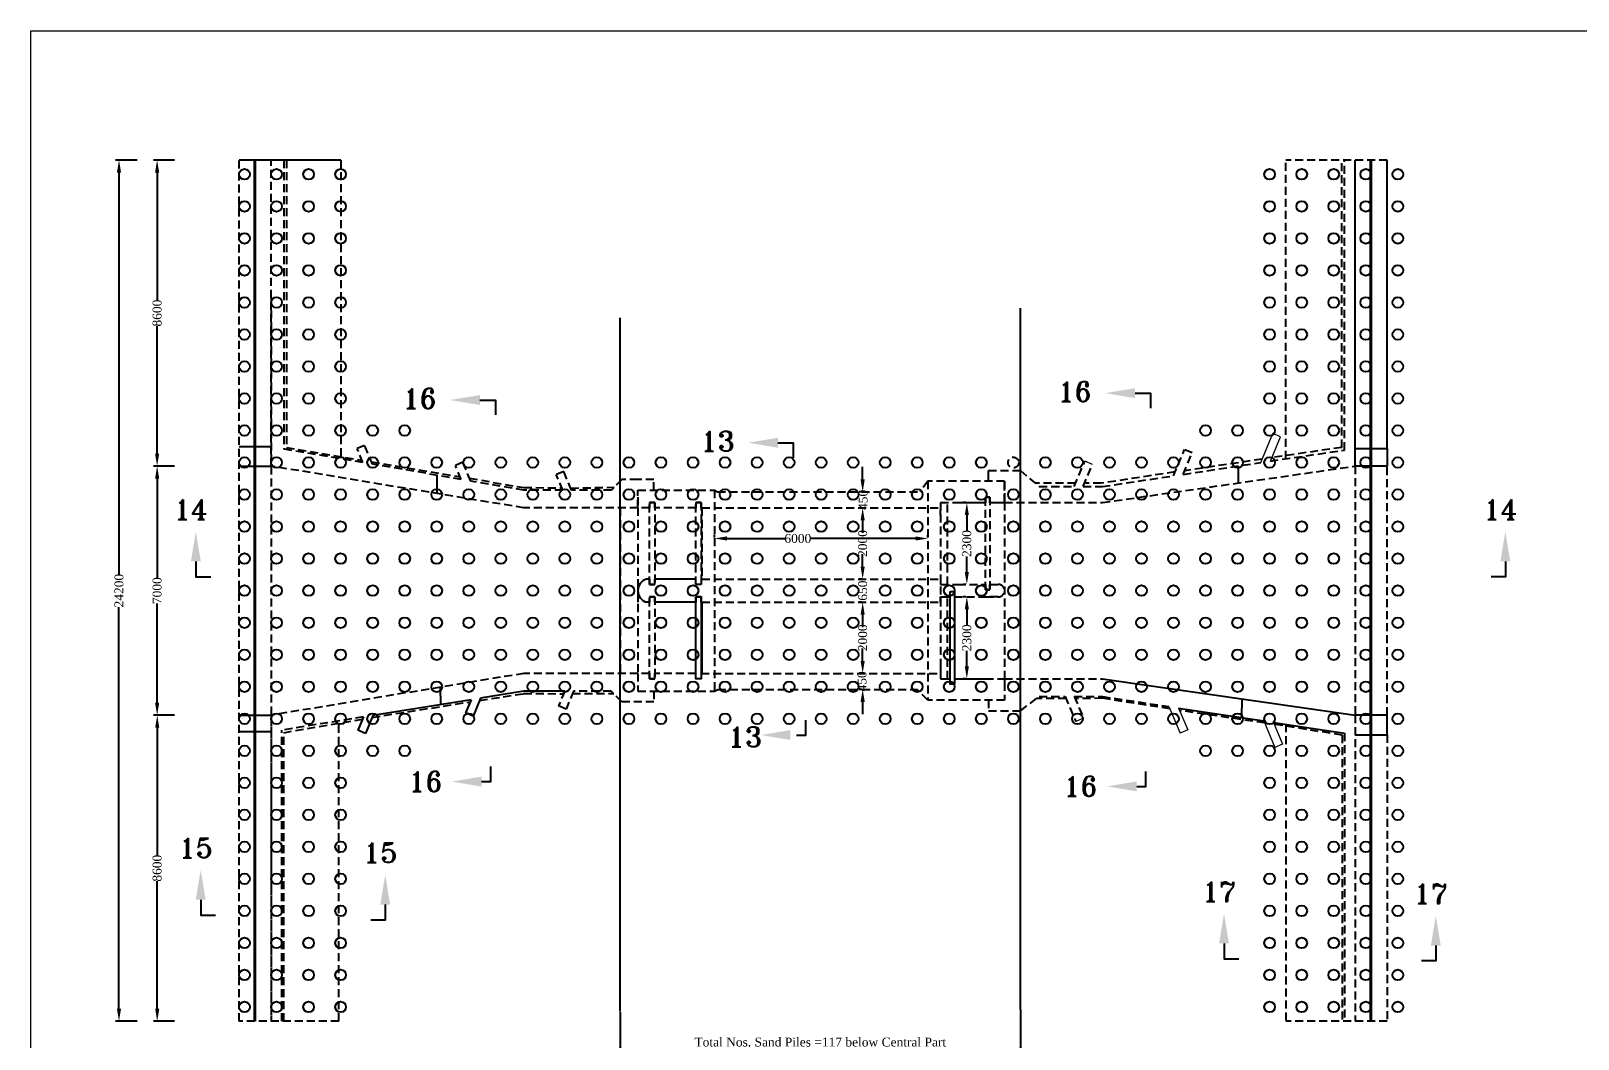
# Model space of a CAD drawing. Extents: x -545075 to 1728153, y -708141 to -305611.
# Drawn here: x 1278848 to 1322314, y -477980 to -449649 of the extents above; entities that cross this region are included whole.
import ezdxf

# ---------------------------------------------------------------- set-up
doc = ezdxf.new("R2010")
doc.units = 0
doc.header["$MEASUREMENT"] = 0
doc.linetypes.add('DASHED', pattern=[0.75, 0.5, -0.25])
doc.layers.get('0').update_dxf_attribs({"linetype": 'CONTINUOUS'})
doc.layers.get('DEFPOINTS').update_dxf_attribs({"linetype": 'CONTINUOUS'})
doc.layers.add('LINE', color=7, linetype='CONTINUOUS')
doc.layers.add('pile', color=217, linetype='CONTINUOUS')
doc.layers.add('Other line', color=7, linetype='CONTINUOUS', lineweight=15)
doc.styles.add('BIG', font='ROMANT.SHX')
doc.styles.get("Standard").update_dxf_attribs({"font": 'times.ttf', "height": 250})
doc.dimstyles.new('3', dxfattribs={"dimtxt": 225, "dimasz": 350, "dimexe": 100, "dimexo": 25, "dimgap": 9, "dimtad": 0, "dimdec": 0, "dimzin": 0, "dimdsep": 46, "dimtxsty": 'Standard', "dimcen": 0, "dimclrt": 256, "dimadec": 0, "dimazin": 0, "dimtfac": 1, "dimtdec": 0, "dimtofl": 0, "dimtmove": 2, "dimatfit": 3, "dimfxl": 1, "dimtolj": 1, "dimtzin": 0, "dimarcsym": 0})

# ---------------------------------------------------------------- blocks, each defined once
blk = doc.blocks.new('*D809')
at = {"layer": 'DEFPOINTS', "color": 0, "linetype": 'ByBlock', "lineweight": -2}
for p in [(1302215, -463053), (1302215, -465053), (1302215, -465053)]:
    blk.add_point(p, dxfattribs=at)
at = {"layer": 'LINE', "color": 0, "linetype": 'ByBlock', "lineweight": -2}
for p, q in [((1302190, -463053), (1302115, -463053)), ((1302215, -463403), (1302215, -463685)), ((1302215, -464703), (1302215, -464421)), ((1302190, -465053), (1302115, -465053))]:
    blk.add_line(p, q, dxfattribs=at)
for points in [[(1302157, -463403), (1302273, -463403), (1302215, -463053)], [(1302157, -464703), (1302273, -464703), (1302215, -465053)]]:
    blk.add_solid(points, dxfattribs=at)
at = {"layer": 'LINE', "linetype": 'ByBlock', "lineweight": -2, "insert": (1302215, -464053), "char_height": 250, "attachment_point": 5, "rotation": 90}
blk.add_mtext('\\A1;2000', dxfattribs=at)
blk = doc.blocks.new('*D810')
at = {"layer": 'DEFPOINTS', "color": 0, "linetype": 'ByBlock', "lineweight": -2}
for p in [(1302215, -465053), (1302215, -465703), (1302215, -465703)]:
    blk.add_point(p, dxfattribs=at)
at = {"layer": 'LINE', "color": 0, "linetype": 'ByBlock', "lineweight": -2}
for p, q in [((1302215, -464703), (1302215, -464353)), ((1302190, -465053), (1302115, -465053)), ((1302190, -465703), (1302115, -465703)), ((1302215, -466053), (1302215, -466403))]:
    blk.add_line(p, q, dxfattribs=at)
for points in [[(1302157, -464703), (1302273, -464703), (1302215, -465053)], [(1302157, -466053), (1302273, -466053), (1302215, -465703)]]:
    blk.add_solid(points, dxfattribs=at)
at = {"layer": 'LINE', "linetype": 'ByBlock', "lineweight": -2, "insert": (1302215, -465378), "char_height": 250, "attachment_point": 5, "rotation": 90}
blk.add_mtext('\\A1;650', dxfattribs=at)
blk = doc.blocks.new('*D811')
at = {"layer": 'DEFPOINTS', "color": 0, "linetype": 'ByBlock', "lineweight": -2}
for p in [(1302215, -465703), (1302215, -467703), (1302215, -467703)]:
    blk.add_point(p, dxfattribs=at)
at = {"layer": 'LINE', "color": 0, "linetype": 'ByBlock', "lineweight": -2}
for p, q in [((1302190, -465703), (1302115, -465703)), ((1302215, -466053), (1302215, -466335)), ((1302215, -467353), (1302215, -467071)), ((1302190, -467703), (1302115, -467703))]:
    blk.add_line(p, q, dxfattribs=at)
for points in [[(1302157, -466053), (1302273, -466053), (1302215, -465703)], [(1302157, -467353), (1302273, -467353), (1302215, -467703)]]:
    blk.add_solid(points, dxfattribs=at)
at = {"layer": 'LINE', "linetype": 'ByBlock', "lineweight": -2, "insert": (1302215, -466703), "char_height": 250, "attachment_point": 5, "rotation": 90}
blk.add_mtext('\\A1;2000', dxfattribs=at)
blk = doc.blocks.new('*D812')
at = {"layer": 'DEFPOINTS', "color": 0, "linetype": 'ByBlock', "lineweight": -2}
for p in [(1302215, -467703), (1302215, -468153), (1302215, -468153)]:
    blk.add_point(p, dxfattribs=at)
at = {"layer": 'LINE', "color": 0, "linetype": 'ByBlock', "lineweight": -2}
for p, q in [((1302215, -467353), (1302215, -467003)), ((1302190, -467703), (1302115, -467703)), ((1302190, -468153), (1302115, -468153)), ((1302215, -468503), (1302215, -468853))]:
    blk.add_line(p, q, dxfattribs=at)
for points in [[(1302157, -467353), (1302273, -467353), (1302215, -467703)], [(1302157, -468503), (1302273, -468503), (1302215, -468153)]]:
    blk.add_solid(points, dxfattribs=at)
at = {"layer": 'LINE', "linetype": 'ByBlock', "lineweight": -2, "insert": (1302197, -467928), "char_height": 250, "attachment_point": 5, "rotation": 90}
blk.add_mtext('\\A1;450', dxfattribs=at)
blk = doc.blocks.new('*D813')
at = {"layer": 'DEFPOINTS', "color": 0, "linetype": 'ByBlock', "lineweight": -2}
for p in [(1302215, -462603), (1302215, -463053), (1302215, -463053)]:
    blk.add_point(p, dxfattribs=at)
at = {"layer": 'LINE', "color": 0, "linetype": 'ByBlock', "lineweight": -2}
for p, q in [((1302215, -462253), (1302215, -461903)), ((1302190, -462603), (1302115, -462603)), ((1302190, -463053), (1302115, -463053)), ((1302215, -463403), (1302215, -463753))]:
    blk.add_line(p, q, dxfattribs=at)
for points in [[(1302157, -462253), (1302273, -462253), (1302215, -462603)], [(1302157, -463403), (1302273, -463403), (1302215, -463053)]]:
    blk.add_solid(points, dxfattribs=at)
at = {"layer": 'LINE', "linetype": 'ByBlock', "lineweight": -2, "insert": (1302226, -462828), "char_height": 250, "attachment_point": 5, "rotation": 90}
blk.add_mtext('\\A1;450', dxfattribs=at)
blk = doc.blocks.new('*D814')
at = {"layer": 'DEFPOINTS', "color": 0, "linetype": 'ByBlock', "lineweight": -2}
for p in [(1298050, -463912), (1304050, -463912), (1304050, -463912)]:
    blk.add_point(p, dxfattribs=at)
at = {"layer": 'LINE', "color": 0, "linetype": 'ByBlock', "lineweight": -2}
for p, q in [((1298050, -463887), (1298050, -463812)), ((1298400, -463912), (1300030, -463912)), ((1303700, -463912), (1300758, -463912)), ((1304050, -463887), (1304050, -463812))]:
    blk.add_line(p, q, dxfattribs=at)
for points in [[(1298400, -463854), (1298400, -463970), (1298050, -463912)], [(1303700, -463854), (1303700, -463970), (1304050, -463912)]]:
    blk.add_solid(points, dxfattribs=at)
at = {"layer": 'LINE', "linetype": 'ByBlock', "lineweight": -2, "insert": (1300394, -463912), "char_height": 250, "attachment_point": 5}
blk.add_mtext('\\A1;6000', dxfattribs=at)
blk = doc.blocks.new('*D815')
at = {"layer": 'DEFPOINTS', "color": 0, "linetype": 'ByBlock', "lineweight": -2}
for p in [(1305142, -462903), (1305142, -465203), (1305142, -465203)]:
    blk.add_point(p, dxfattribs=at)
at = {"layer": 'LINE', "color": 0, "linetype": 'ByBlock', "lineweight": -2}
for p, q in [((1305117, -462903), (1305042, -462903)), ((1305142, -463253), (1305142, -463685)), ((1305142, -464853), (1305142, -464421)), ((1305117, -465203), (1305042, -465203))]:
    blk.add_line(p, q, dxfattribs=at)
for points in [[(1305084, -463253), (1305200, -463253), (1305142, -462903)], [(1305084, -464853), (1305200, -464853), (1305142, -465203)]]:
    blk.add_solid(points, dxfattribs=at)
at = {"layer": 'LINE', "linetype": 'ByBlock', "lineweight": -2, "insert": (1305142, -464053), "char_height": 250, "attachment_point": 5, "rotation": 90}
blk.add_mtext('\\A1;2300', dxfattribs=at)
blk = doc.blocks.new('*D816')
at = {"layer": 'DEFPOINTS', "color": 0, "linetype": 'ByBlock', "lineweight": -2}
for p in [(1305142, -465553), (1305142, -467853), (1305142, -467853)]:
    blk.add_point(p, dxfattribs=at)
at = {"layer": 'LINE', "color": 0, "linetype": 'ByBlock', "lineweight": -2}
for p, q in [((1305117, -465553), (1305042, -465553)), ((1305142, -465903), (1305142, -466335)), ((1305142, -467503), (1305142, -467071)), ((1305117, -467853), (1305042, -467853))]:
    blk.add_line(p, q, dxfattribs=at)
for points in [[(1305084, -465903), (1305200, -465903), (1305142, -465553)], [(1305084, -467503), (1305200, -467503), (1305142, -467853)]]:
    blk.add_solid(points, dxfattribs=at)
at = {"layer": 'LINE', "linetype": 'ByBlock', "lineweight": -2, "insert": (1305142, -466703), "char_height": 250, "attachment_point": 5, "rotation": 90}
blk.add_mtext('\\A1;2300', dxfattribs=at)
blk = doc.blocks.new('*D817')
at = {"layer": 'DEFPOINTS', "color": 0, "lineweight": -2}
for p in [(1295400, -477193), (1284849, -480942), (1284849, -481287)]:
    blk.add_point(p, dxfattribs=at)
at = {"layer": 'LINE', "color": 0, "lineweight": -2}
for p, q in [((1295400, -477218), (1295400, -481387)), ((1284849, -480967), (1284849, -481387)), ((1295050, -481287), (1285199, -481287))]:
    blk.add_line(p, q, dxfattribs=at)
for points in [[(1285199, -481228), (1285199, -481345), (1284849, -481287)], [(1295050, -481228), (1295050, -481345), (1295400, -481287)]]:
    blk.add_solid(points, dxfattribs=at)
at = {"layer": 'LINE', "insert": (1290114, -479669), "char_height": 250, "attachment_point": 5}
blk.add_mtext('\\A1;\\PTotal Nos. Sand Piles =184 in C/S Apron & Return wall\\P(Pile Length=6.50m, Dia=300mm & Spacing @ 0.90 m c/c in Bothway)', dxfattribs=at)
blk = doc.blocks.new('*D818')
at = {"layer": 'DEFPOINTS', "color": 0, "lineweight": -2}
for p in [(1306650, -477127), (1317249, -479682), (1317249, -481287)]:
    blk.add_point(p, dxfattribs=at)
at = {"layer": 'LINE', "color": 0, "lineweight": -2}
for p, q in [((1306650, -477152), (1306650, -481387)), ((1317249, -479707), (1317249, -481387)), ((1307000, -481287), (1316899, -481287))]:
    blk.add_line(p, q, dxfattribs=at)
for points in [[(1307000, -481228), (1307000, -481345), (1306650, -481287)], [(1316899, -481228), (1316899, -481345), (1317249, -481287)]]:
    blk.add_solid(points, dxfattribs=at)
at = {"layer": 'LINE', "insert": (1311765, -480168), "char_height": 250, "attachment_point": 5}
blk.add_mtext('\\A1;\\PTotal Nos. Sand Piles =202 in R/S Apron & Return wall\\P(Pile Length=6.50m & Spacing @ 0.90 m c/c in Bothway)', dxfattribs=at)
blk = doc.blocks.new('*D819')
at = {"layer": 'DEFPOINTS', "color": 0, "lineweight": -2}
for p in [(1295400, -478473), (1306650, -478313), (1306650, -478313)]:
    blk.add_point(p, dxfattribs=at)
at = {"layer": 'LINE', "color": 0, "lineweight": -2}
for p, q in [((1295400, -478448), (1295400, -478213)), ((1295750, -478313), (1296712, -478313)), ((1306300, -478313), (1305337, -478313)), ((1306650, -478288), (1306650, -478213))]:
    blk.add_line(p, q, dxfattribs=at)
for points in [[(1295750, -478254), (1295750, -478371), (1295400, -478313)], [(1306300, -478254), (1306300, -478371), (1306650, -478313)]]:
    blk.add_solid(points, dxfattribs=at)
at = {"layer": 'LINE', "insert": (1301025, -478313), "char_height": 250, "attachment_point": 5}
blk.add_mtext('\\A1;Total Nos. Sand Piles =117 below Central Part\\P(Pile Length=6.50m & Spacing @ 0.90 m c/c in Bothway)', dxfattribs=at)
blk = doc.blocks.new('*D821')
at = {"layer": 'DEFPOINTS', "color": 0, "linetype": 'ByBlock', "lineweight": -2}
for p in [(1282910, -453278), (1282393, -461878), (1282910, -461878)]:
    blk.add_point(p, dxfattribs=at)
at = {"layer": 'LINE', "color": 0, "linetype": 'ByBlock', "lineweight": -2}
for p, q in [((1282885, -453278), (1282293, -453278)), ((1282393, -453628), (1282393, -457218)), ((1282393, -461528), (1282393, -457938)), ((1282885, -461878), (1282293, -461878))]:
    blk.add_line(p, q, dxfattribs=at)
for points in [[(1282335, -453628), (1282451, -453628), (1282393, -453278)], [(1282335, -461528), (1282451, -461528), (1282393, -461878)]]:
    blk.add_solid(points, dxfattribs=at)
at = {"layer": 'LINE', "linetype": 'ByBlock', "lineweight": -2, "insert": (1282393, -457578), "char_height": 250, "attachment_point": 5, "rotation": 90}
blk.add_mtext('\\A1;8600', dxfattribs=at)
blk = doc.blocks.new('*D822')
at = {"layer": 'DEFPOINTS', "color": 0, "linetype": 'ByBlock', "lineweight": -2}
for p in [(1282910, -461878), (1282393, -468878), (1282910, -468878)]:
    blk.add_point(p, dxfattribs=at)
at = {"layer": 'LINE', "color": 0, "linetype": 'ByBlock', "lineweight": -2}
for p, q in [((1282885, -461878), (1282293, -461878)), ((1282393, -462228), (1282393, -465013)), ((1282393, -468528), (1282393, -465743)), ((1282885, -468878), (1282293, -468878))]:
    blk.add_line(p, q, dxfattribs=at)
for points in [[(1282335, -462228), (1282451, -462228), (1282393, -461878)], [(1282335, -468528), (1282451, -468528), (1282393, -468878)]]:
    blk.add_solid(points, dxfattribs=at)
at = {"layer": 'LINE', "linetype": 'ByBlock', "lineweight": -2, "insert": (1282393, -465378), "char_height": 250, "attachment_point": 5, "rotation": 90}
blk.add_mtext('\\A1;7000', dxfattribs=at)
blk = doc.blocks.new('*D823')
at = {"layer": 'DEFPOINTS', "color": 0, "linetype": 'ByBlock', "lineweight": -2}
for p in [(1282910, -468878), (1282396, -477478), (1282910, -477478)]:
    blk.add_point(p, dxfattribs=at)
at = {"layer": 'LINE', "color": 0, "linetype": 'ByBlock', "lineweight": -2}
for p, q in [((1282885, -468878), (1282296, -468878)), ((1282396, -469228), (1282396, -472818)), ((1282396, -477128), (1282396, -473538)), ((1282885, -477478), (1282296, -477478))]:
    blk.add_line(p, q, dxfattribs=at)
for points in [[(1282338, -469228), (1282454, -469228), (1282396, -468878)], [(1282338, -477128), (1282454, -477128), (1282396, -477478)]]:
    blk.add_solid(points, dxfattribs=at)
at = {"layer": 'LINE', "linetype": 'ByBlock', "lineweight": -2, "insert": (1282393, -473178), "char_height": 250, "attachment_point": 5, "rotation": 90}
blk.add_mtext('\\A1;8600', dxfattribs=at)
blk = doc.blocks.new('*D824')
at = {"layer": 'DEFPOINTS', "color": 0, "linetype": 'ByBlock', "lineweight": -2}
for p in [(1281855, -453278), (1281322, -477478), (1281858, -477478)]:
    blk.add_point(p, dxfattribs=at)
at = {"layer": 'LINE', "color": 0, "linetype": 'ByBlock', "lineweight": -2}
for p, q in [((1281830, -453278), (1281222, -453278)), ((1281322, -453628), (1281322, -464918)), ((1281322, -477128), (1281322, -465838)), ((1281833, -477478), (1281222, -477478))]:
    blk.add_line(p, q, dxfattribs=at)
for points in [[(1281264, -453628), (1281380, -453628), (1281322, -453278)], [(1281264, -477128), (1281380, -477128), (1281322, -477478)]]:
    blk.add_solid(points, dxfattribs=at)
at = {"layer": 'LINE', "linetype": 'ByBlock', "lineweight": -2, "insert": (1281322, -465378), "char_height": 250, "attachment_point": 5, "rotation": 90}
blk.add_mtext('\\A1;24200', dxfattribs=at)

msp = doc.modelspace()

# ---------------------------------------------------------------- linework, layer by layer
at = {"color": 7, "linetype": 'ByBlock', "lineweight": 20}
msp.add_lwpolyline([(1278848.194, -495552.664), (1278848.194, -449648.642), (1343762.973, -449648.642), (1343762.973, -495552.664), (1278848.194, -495552.664)], close=True, dxfattribs=at)
at = {"layer": 'LINE', "color": 0, "linetype": 'DASHED', "ltscale": 450}
for p, q in [((1284699.887, -477478.002), (1284699.887, -453278.002)), ((1285599.887, -461878.002), (1285599.887, -453278.002)), ((1285949.887, -453278.002), (1285949.887, -461398.847)), ((1286024.887, -453278.002), (1286024.887, -461355.169)), ((1287549.887, -453278.002), (1287549.887, -461672.425)), ((1314099.887, -461676.15), (1314099.887, -453278.002)), ((1316949.887, -453278.002), (1314099.887, -453278.002)), ((1315673.887, -461352.801), (1315673.887, -453278.002)), ((1315749.887, -461427.256), (1315749.887, -453278.002)), ((1285599.887, -457162.002), (1285599.887, -477478.002)), ((1288176.683, -461779.598), (1285949.887, -461398.847)), ((1286024.887, -461355.169), (1288147.045, -461708.842)), ((1288222.489, -461299.844), (1288012.558, -461387.78)), ((1288176.683, -461779.598), (1288012.558, -461387.78)), ((1288442.486, -461825.047), (1288222.489, -461299.844)), ((1310947.24, -462151.711), (1311257.549, -461415.622)), ((1311219.716, -462110.61), (1311474.197, -461506.953)), ((1311474.197, -461506.953), (1311257.549, -461415.622)), ((1313668.941, -461736.94), (1315749.887, -461427.256)), ((1315673.887, -461352.801), (1313709.898, -461639.787)), ((1292699.887, -463053.002), (1285599.887, -461878.002)), ((1288415.726, -461761.164), (1290907.156, -462179.984)), ((1290937.154, -462251.6), (1288442.486, -461825.047)), ((1290937.154, -462251.6), (1290773.03, -461859.782)), ((1291202.957, -462297.048), (1290982.96, -461771.846)), ((1293817.89, -462027.8), (1293607.96, -462115.736)), ((1294037.887, -462553.002), (1293817.89, -462027.8)), ((1305749.887, -462003.002), (1306649.887, -462003.002)), ((1306649.887, -462003.002), (1307177.887, -462453.002)), ((1308155.738, -462453.002), (1308457.372, -461737.492)), ((1308410.887, -462453.002), (1308674.019, -461828.823)), ((1308949.887, -462903.002), (1316049.887, -461878.002)), ((1311219.716, -462110.61), (1313397.63, -461775.278)), ((1313437.422, -461680.889), (1311262.752, -462008.524)), ((1316049.887, -461878.002), (1316049.887, -468878.002)), ((1316949.887, -468878.002), (1316949.887, -461878.002)), ((1291170.979, -462220.707), (1292698.887, -462481.002)), ((1292699.887, -462553.002), (1291202.957, -462297.048)), ((1293791.122, -462553.002), (1293607.96, -462115.736)), ((1295449.887, -462253.002), (1295156.887, -462553.002)), ((1295899.887, -462253.002), (1295449.887, -462253.002)), ((1296349.887, -462253.002), (1295899.887, -462253.002)), ((1296349.887, -462553.002), (1296349.887, -462253.002)), ((1304049.887, -462303.002), (1303826.887, -462603.002)), ((1304049.887, -462303.002), (1304049.887, -468453.002)), ((1306199.887, -462303.002), (1304049.887, -462303.002)), ((1306199.887, -462303.002), (1306199.887, -462903.002)), ((1306199.887, -462903.002), (1306199.887, -462303.002)), ((1308196.198, -462357.026), (1307064.051, -462355.983)), ((1307177.887, -462453.002), (1308155.738, -462453.002)), ((1308410.887, -462453.002), (1308949.887, -462453.002)), ((1308918.887, -462360.002), (1308450.346, -462359.402)), ((1310993.283, -462042.492), (1308918.887, -462360.002)), ((1308949.887, -462453.002), (1310947.24, -462151.711)), ((1292698.887, -462481.002), (1293763.446, -462486.93)), ((1293791.122, -462553.002), (1292699.887, -462553.002)), ((1294013.039, -462493.682), (1295234.967, -462473.057)), ((1295156.887, -462553.002), (1294037.887, -462553.002)), ((1295899.887, -463053.002), (1295899.887, -462553.002)), ((1295899.887, -462553.002), (1298049.887, -462553.002)), ((1295899.887, -462753.002), (1295899.887, -463253.002)), ((1296224.887, -462903.002), (1296224.887, -463053.002)), ((1296374.887, -463053.002), (1296374.887, -462903.002)), ((1297524.887, -462903.002), (1297524.887, -463053.002)), ((1297674.887, -463053.002), (1297674.887, -462903.002)), ((1298049.887, -462553.002), (1298049.887, -468203.002)), ((1298134.887, -462603.002), (1303826.887, -462603.002)), ((1304399.887, -462903.002), (1304399.887, -467853.002)), ((1304399.887, -462903.002), (1304874.887, -462903.002)), ((1304593.887, -465203.002), (1304593.887, -462903.002)), ((1306199.887, -462903.002), (1306199.887, -468453.002)), ((1306199.887, -462903.002), (1308949.887, -462903.002)), ((1295899.887, -463053.002), (1292699.887, -463053.002)), ((1295399.887, -463053.002), (1295399.887, -467703.002)), ((1296224.887, -463053.002), (1295899.887, -463053.002)), ((1295899.887, -463053.002), (1295899.887, -467703.002)), ((1297524.887, -463053.002), (1296374.887, -463053.002)), ((1297524.887, -463053.002), (1296374.887, -463053.002)), ((1297699.887, -463053.002), (1297674.887, -463053.002)), ((1297699.887, -463053.002), (1297674.887, -463053.002)), ((1297674.887, -463253.002), (1297674.887, -465053.002)), ((1297699.887, -463053.002), (1304399.887, -463053.002)), ((1297699.887, -463053.002), (1297699.887, -465053.002)), ((1304399.887, -463253.002), (1304399.887, -463103.002)), ((1297699.887, -465053.002), (1304399.887, -465053.002)), ((1304399.887, -465203.002), (1304874.887, -465203.002)), ((1304874.887, -465203.002), (1305662.887, -465203.002)), ((1297699.887, -465703.002), (1304399.887, -465703.002)), ((1304593.887, -467853.002), (1304593.887, -465553.002)), ((1304796.887, -465553.002), (1305662.887, -465553.002)), ((1306014.887, -465553.002), (1305662.887, -465553.002)), ((1305662.887, -465553.002), (1306014.887, -465553.002)), ((1292699.887, -467703.002), (1285599.887, -468878.002)), ((1295899.887, -467703.002), (1292699.887, -467703.002)), ((1295899.887, -467703.002), (1295899.887, -468203.002)), ((1295899.887, -467703.002), (1295899.887, -468203.002)), ((1296224.887, -467703.002), (1295899.887, -467703.002)), ((1296224.887, -467703.002), (1296224.887, -467853.002)), ((1297524.887, -467703.002), (1296374.887, -467703.002)), ((1296374.887, -467853.002), (1296374.887, -467703.002)), ((1297674.887, -467703.002), (1304399.887, -467703.002)), ((1305662.887, -467853.002), (1306199.887, -467853.002)), ((1306199.887, -467853.002), (1308949.887, -467853.002)), ((1288433.847, -468940.729), (1291190.089, -468503.019)), ((1291452.438, -468465.814), (1292690.887, -468271.002)), ((1292690.887, -468271.002), (1293814.25, -468274.316)), ((1293844.122, -468203.002), (1293670.552, -468617.37)), ((1293844.122, -468203.002), (1293677.947, -468599.714)), ((1294090.887, -468203.002), (1293880.482, -468705.306)), ((1294061.97, -468272.037), (1295219.691, -468272.037)), ((1295150.887, -468203.002), (1294090.887, -468203.002)), ((1295449.887, -468503.002), (1295150.887, -468203.002)), ((1296349.887, -468503.002), (1295449.887, -468503.002)), ((1295899.887, -468203.002), (1298049.887, -468203.002)), ((1295899.887, -468203.002), (1296349.887, -468203.002)), ((1296349.887, -468203.002), (1296349.887, -468503.002)), ((1298148.887, -468153.002), (1303746.887, -468153.002)), ((1304049.887, -468453.002), (1303746.887, -468153.002)), ((1306199.887, -468453.002), (1304049.887, -468453.002)), ((1305749.887, -468453.002), (1305749.887, -468753.002)), ((1306649.887, -468753.002), (1307177.887, -468353.002)), ((1307928.782, -468412.409), (1307099.47, -468412.409)), ((1307177.887, -468353.002), (1307903.738, -468353.002)), ((1307903.738, -468353.002), (1308199.498, -469054.579)), ((1308158.887, -468353.002), (1308949.887, -468353.002)), ((1308158.887, -468353.002), (1308416.145, -468963.248)), ((1308954.721, -468404.074), (1308182.627, -468409.317)), ((1308949.887, -468353.002), (1310818.762, -468636.229)), ((1310844.251, -468696.692), (1308954.721, -468404.074)), ((1285599.887, -468878.002), (1285599.887, -477478.002)), ((1288192.126, -468928.688), (1285899.887, -469297.706)), ((1285949.887, -469369.002), (1288168.416, -468985.292)), ((1305749.887, -468753.002), (1306649.887, -468753.002)), ((1313507.004, -469095.531), (1311119.5, -468744.371)), ((1316049.887, -468878.002), (1316049.887, -477478.002)), ((1285899.887, -477478.002), (1285899.887, -469297.706)), ((1285949.887, -477478.002), (1285949.887, -469369.002)), ((1287499.887, -477478.002), (1287499.887, -469040.129)), ((1315682.887, -469439.275), (1313778.26, -469133.737)), ((1314099.887, -469133.481), (1314099.887, -477478.002)), ((1315749.887, -469383.537), (1315749.887, -477478.002)), ((1315682.887, -469439.275), (1315682.887, -477478.002)), ((1316949.887, -469429.002), (1316949.887, -477478.002)), ((1287499.887, -477478.002), (1284699.887, -477478.002)), ((1316949.887, -477478.002), (1314099.887, -477478.002))]:
    msp.add_line(p, q, dxfattribs=at)
at = {"layer": 'LINE', "color": 0, "linetype": 'ByBlock', "lineweight": -2}
for p, q in [((1287549.887, -453278.002), (1284699.887, -453278.002)), ((1316049.887, -461878.002), (1316049.887, -453278.002)), ((1316949.887, -461382.002), (1316949.887, -453278.002)), ((1285599.887, -461339.002), (1284699.887, -461339.002)), ((1316049.887, -461382.002), (1316949.887, -461382.002)), ((1316949.887, -461382.002), (1316949.887, -461878.002)), ((1284699.887, -461878.002), (1285599.887, -461878.002)), ((1290982.96, -461771.846), (1290773.03, -461859.782)), ((1305749.887, -462303.002), (1305749.887, -462003.002)), ((1312776.483, -462350.571), (1312776.845, -461875.724)), ((1316949.887, -461878.002), (1316049.887, -461878.002)), ((1290264.842, -462650.019), (1290258.874, -462135.623)), ((1296374.887, -462903.002), (1296224.887, -462903.002)), ((1297674.887, -462903.002), (1297524.887, -462903.002)), ((1298049.887, -462553.002), (1298134.887, -462603.002)), ((1304874.887, -462903.002), (1305662.887, -462903.002)), ((1305787.887, -462753.002), (1305662.887, -462753.002)), ((1305662.887, -462753.002), (1305662.887, -462903.002)), ((1305787.887, -462903.002), (1305787.887, -462753.002)), ((1305787.887, -462903.002), (1306199.887, -462903.002)), ((1295899.887, -465053.002), (1295899.887, -465703.002)), ((1296224.887, -465053.002), (1296138.887, -465053.002)), ((1296224.887, -465053.002), (1296224.887, -465203.002)), ((1297524.887, -465053.002), (1296374.887, -465053.002)), ((1296374.887, -465203.002), (1296374.887, -465053.002)), ((1297524.887, -465203.002), (1297524.887, -465053.002)), ((1297699.887, -465053.002), (1297674.887, -465053.002)), ((1297674.887, -465053.002), (1297674.887, -465203.002)), ((1304399.887, -465053.002), (1304399.887, -465203.002)), ((1296224.887, -465203.002), (1296374.887, -465203.002)), ((1297674.887, -465203.002), (1297524.887, -465203.002)), ((1305662.887, -465203.002), (1305662.887, -465353.002)), ((1305662.887, -465353.002), (1305787.887, -465353.002)), ((1305787.887, -465353.002), (1305787.887, -465203.002)), ((1305787.887, -465203.002), (1306014.887, -465203.002)), ((1296224.887, -465703.002), (1296138.887, -465703.002)), ((1296374.887, -465553.002), (1296224.887, -465553.002)), ((1296224.887, -465553.002), (1296224.887, -465703.002)), ((1296374.887, -465703.002), (1296374.887, -465553.002)), ((1297524.887, -465703.002), (1296374.887, -465703.002)), ((1297674.887, -465553.002), (1297524.887, -465553.002)), ((1297524.887, -465553.002), (1297524.887, -465703.002)), ((1297674.887, -465703.002), (1297674.887, -465553.002)), ((1297699.887, -465703.002), (1297674.887, -465703.002)), ((1297674.887, -465703.002), (1297674.887, -467503.002)), ((1297699.887, -465703.002), (1297699.887, -467703.002)), ((1304399.887, -465703.002), (1304399.887, -465553.002)), ((1304399.887, -465553.002), (1304671.887, -465553.002)), ((1304399.887, -467503.002), (1304399.887, -467853.002)), ((1306199.887, -467653.002), (1306199.887, -468003.002)), ((1306199.887, -467653.002), (1306199.887, -468003.002)), ((1290344.711, -468092.767), (1290352.49, -468580.9)), ((1296224.887, -467853.002), (1296374.887, -467853.002)), ((1297524.887, -467853.002), (1297524.887, -467703.002)), ((1297674.887, -467853.002), (1297524.887, -467853.002)), ((1297674.887, -467703.002), (1297674.887, -467853.002)), ((1304399.887, -467853.002), (1304671.887, -467853.002)), ((1304796.887, -467853.002), (1305662.887, -467853.002)), ((1308949.887, -467853.002), (1316049.887, -468878.002)), ((1291215.674, -468441.94), (1288456.734, -468886.09)), ((1292699.887, -468203.002), (1291480.282, -468399.341)), ((1293844.122, -468203.002), (1292699.887, -468203.002)), ((1298049.887, -468203.002), (1298148.887, -468153.002)), ((1312871.002, -468947.244), (1312874.11, -468419.527)), ((1284699.887, -468878.002), (1285599.887, -468878.002)), ((1291269.878, -468901.645), (1291059.947, -468813.709)), ((1293880.482, -468705.306), (1293670.552, -468617.37)), ((1311091.325, -468677.536), (1313483.632, -469040.088)), ((1316949.887, -468878.002), (1316049.887, -468878.002)), ((1316949.887, -469429.002), (1316949.887, -468878.002)), ((1285599.887, -469346.002), (1284699.887, -469346.002)), ((1288246.329, -469388.394), (1288036.399, -469300.458)), ((1313756.194, -469081.395), (1315749.887, -469383.537)), ((1316049.887, -469429.002), (1316949.887, -469429.002))]:
    msp.add_line(p, q, dxfattribs=at)
at = {"layer": 'LINE', "color": 0}
for p, q in [((1291215.674, -468441.94), (1291059.947, -468813.709)), ((1291215.674, -468441.94), (1291067.343, -468796.054)), ((1291480.282, -468399.341), (1291269.878, -468901.645)), ((1288192.126, -468928.688), (1288036.399, -469300.458)), ((1288192.126, -468928.688), (1288043.795, -469282.802)), ((1288456.734, -468886.09), (1288246.329, -469388.394))]:
    msp.add_line(p, q, dxfattribs=at)
at = {"layer": 'LINE', "color": 0, "linetype": 'DASHED', "ltscale": 450, "const_width": 85}
for points in [[(1285137.887, -453278.002), (1285137.887, -477478.002)], [(1316487.887, -453278.002), (1316487.887, -477478.002)]]:
    msp.add_lwpolyline(points, dxfattribs=at)
at = {"layer": 'LINE'}
for points in [[(1309866.417, -459827.911), (1310057.029, -459827.911)], [(1310038.13, -459827.911), (1310298.455, -459827.911), (1310298.455, -460247.808)], [(1291463.562, -460020.911), (1291654.174, -460020.911)], [(1291635.275, -460020.911), (1291895.6, -460020.911), (1291895.6, -460440.808)], [(1299833.849, -461221.105), (1300024.461, -461221.105)], [(1300005.562, -461221.105), (1300265.887, -461221.105), (1300265.887, -461641.002)], [(1283480.99, -464554.964), (1283480.99, -464745.577)], [(1320270.901, -464554.964), (1320270.901, -464745.577)], [(1283480.99, -464726.677), (1283480.99, -464987.002), (1283900.887, -464987.002)], [(1320270.901, -464726.677), (1320270.901, -464987.002), (1319868.887, -464987.002)], [(1300358.562, -469435.093), (1300618.887, -469435.093), (1300618.887, -469015.196)], [(1291510.562, -470743.899), (1291770.887, -470743.899), (1291770.887, -470324.002)], [(1309913.417, -470878.899), (1310173.742, -470878.899), (1310173.742, -470459.002)], [(1283616.99, -474065.964), (1283616.99, -474256.577)], [(1288801.901, -474201.964), (1288801.901, -474392.577)], [(1283616.99, -474237.677), (1283616.99, -474498.002), (1284036.887, -474498.002)], [(1288801.901, -474373.677), (1288801.901, -474634.002), (1288399.887, -474634.002)], [(1312366.99, -475292.964), (1312366.99, -475483.577)], [(1312366.99, -475464.677), (1312366.99, -475725.002), (1312786.887, -475725.002)], [(1318316.901, -475350.964), (1318316.901, -475541.577)], [(1318316.901, -475522.677), (1318316.901, -475783.002), (1317914.887, -475783.002)]]:
    msp.add_lwpolyline(points, dxfattribs=at)
at = {"layer": 'LINE', "color": 0, "linetype": 'DASHED', "ltscale": 450}
for points in [[(1296224.887, -462903.002), (1296374.887, -462903.002), (1296374.887, -465203.002), (1296224.887, -465203.002)], [(1297524.887, -462903.002), (1297674.887, -462903.002), (1297674.887, -465203.002), (1297524.887, -465203.002)], [(1305662.887, -462753.002), (1305787.887, -462753.002), (1305787.887, -465353.002), (1305662.887, -465353.002)], [(1296224.887, -465553.002), (1296374.887, -465553.002), (1296374.887, -467853.002), (1296224.887, -467853.002)]]:
    msp.add_lwpolyline(points, close=True, dxfattribs=at)
at = {"layer": 'LINE', "color": 0, "linetype": 'ByBlock', "lineweight": -2}
for points in [[(1304671.887, -465403.002), (1304796.887, -465403.002), (1304796.887, -468003.002), (1304671.887, -468003.002)], [(1297524.887, -465553.002), (1297674.887, -465553.002), (1297674.887, -467853.002), (1297524.887, -467853.002)]]:
    msp.add_lwpolyline(points, close=True, dxfattribs=at)
at = {"layer": 'LINE'}
for centre in [(1284848.887, -453678.002), (1285748.887, -453678.002), (1286648.887, -453678.002), (1287548.887, -453678.002), (1313648.887, -453678.002), (1314548.887, -453678.002), (1315448.887, -453678.002), (1316348.887, -453678.002), (1317248.887, -453678.002), (1284848.887, -454578.002), (1285748.887, -454578.002), (1286648.887, -454578.002), (1287548.887, -454578.002), (1313648.887, -454578.002), (1314548.887, -454578.002), (1315448.887, -454578.002), (1316348.887, -454578.002), (1317248.887, -454578.002), (1284848.887, -455478.002), (1285748.887, -455478.002), (1286648.887, -455478.002), (1287548.887, -455478.002), (1313648.887, -455478.002), (1314548.887, -455478.002), (1315448.887, -455478.002), (1316348.887, -455478.002), (1317248.887, -455478.002), (1284848.887, -456378.002), (1285748.887, -456378.002), (1286648.887, -456378.002), (1287548.887, -456378.002), (1313648.887, -456378.002), (1314548.887, -456378.002), (1315448.887, -456378.002), (1316348.887, -456378.002), (1317248.887, -456378.002), (1284848.887, -457278.002), (1285748.887, -457278.002), (1286648.887, -457278.002), (1287548.887, -457278.002), (1313648.887, -457278.002), (1314548.887, -457278.002), (1315448.887, -457278.002), (1316348.887, -457278.002), (1317248.887, -457278.002), (1284848.887, -458178.002), (1285748.887, -458178.002), (1286648.887, -458178.002), (1287548.887, -458178.002), (1313648.887, -458178.002), (1314548.887, -458178.002), (1315448.887, -458178.002), (1316348.887, -458178.002), (1317248.887, -458178.002), (1284848.887, -459078.002), (1285748.887, -459078.002), (1286648.887, -459078.002), (1287548.887, -459078.002), (1313648.887, -459078.002), (1314548.887, -459078.002), (1315448.887, -459078.002), (1316348.887, -459078.002), (1317248.887, -459078.002), (1284848.887, -459978.002), (1285748.887, -459978.002), (1286648.887, -459978.002), (1287548.887, -459978.002), (1313648.887, -459978.002), (1314548.887, -459978.002), (1315448.887, -459978.002), (1316348.887, -459978.002), (1317248.887, -459978.002), (1284848.887, -460878.002), (1285748.887, -460878.002), (1286648.887, -460878.002), (1287548.887, -460878.002), (1288448.887, -460878.002), (1289348.887, -460878.002), (1311848.887, -460878.002), (1312748.887, -460878.002), (1313648.887, -460878.002), (1314548.887, -460878.002), (1315448.887, -460878.002), (1316348.887, -460878.002), (1317248.887, -460878.002), (1284848.887, -461778.002), (1285748.887, -461778.002), (1286648.887, -461778.002), (1287548.887, -461778.002), (1288448.887, -461778.002), (1289348.887, -461778.002), (1290248.887, -461778.002), (1291148.887, -461778.002), (1292048.887, -461778.002), (1292948.887, -461778.002), (1293848.887, -461778.002), (1294748.887, -461778.002), (1295648.887, -461778.002), (1296548.887, -461778.002), (1297448.887, -461778.002), (1298348.887, -461778.002), (1299248.887, -461778.002), (1300148.887, -461778.002), (1301048.887, -461778.002), (1301948.887, -461778.002), (1302848.887, -461778.002), (1303748.887, -461778.002), (1304648.887, -461778.002), (1305548.887, -461778.002), (1307348.887, -461778.002), (1308248.887, -461778.002), (1309148.887, -461778.002), (1310048.887, -461778.002), (1310948.887, -461778.002), (1311848.887, -461778.002), (1312748.887, -461778.002), (1313648.887, -461778.002), (1314548.887, -461778.002), (1315448.887, -461778.002), (1316348.887, -461778.002), (1317248.887, -461778.002), (1284848.887, -462678.002), (1285748.887, -462678.002), (1286648.887, -462678.002), (1287548.887, -462678.002), (1288448.887, -462678.002), (1289348.887, -462678.002), (1290248.887, -462678.002), (1291148.887, -462678.002), (1292048.887, -462678.002), (1292948.887, -462678.002), (1293848.887, -462678.002), (1294748.887, -462678.002), (1295648.887, -462678.002), (1296548.887, -462678.002), (1297448.887, -462678.002), (1298348.887, -462678.002), (1299248.887, -462678.002), (1300148.887, -462678.002), (1301048.887, -462678.002), (1301948.887, -462678.002), (1302848.887, -462678.002), (1303748.887, -462678.002), (1304648.887, -462678.002), (1305548.887, -462678.002), (1306448.887, -462678.002), (1307348.887, -462678.002), (1308248.887, -462678.002), (1309148.887, -462678.002), (1310048.887, -462678.002), (1310948.887, -462678.002), (1311848.887, -462678.002), (1312748.887, -462678.002), (1313648.887, -462678.002), (1314548.887, -462678.002), (1315448.887, -462678.002), (1316348.887, -462678.002), (1317248.887, -462678.002), (1284848.887, -463578.002), (1285748.887, -463578.002), (1286648.887, -463578.002), (1287548.887, -463578.002), (1288448.887, -463578.002), (1289348.887, -463578.002), (1290248.887, -463578.002), (1291148.887, -463578.002), (1292048.887, -463578.002), (1292948.887, -463578.002), (1293848.887, -463578.002), (1294748.887, -463578.002), (1295648.887, -463578.002), (1296548.887, -463578.002), (1297448.887, -463578.002), (1298348.887, -463578.002), (1299248.887, -463578.002), (1300148.887, -463578.002), (1301048.887, -463578.002), (1301948.887, -463578.002), (1302848.887, -463578.002), (1303748.887, -463578.002), (1304648.887, -463578.002), (1305548.887, -463578.002), (1306448.887, -463578.002), (1307348.887, -463578.002), (1308248.887, -463578.002), (1309148.887, -463578.002), (1310048.887, -463578.002), (1310948.887, -463578.002), (1311848.887, -463578.002), (1312748.887, -463578.002), (1313648.887, -463578.002), (1314548.887, -463578.002), (1315448.887, -463578.002), (1316348.887, -463578.002), (1317248.887, -463578.002), (1284848.887, -464478.002), (1285748.887, -464478.002), (1286648.887, -464478.002), (1287548.887, -464478.002), (1288448.887, -464478.002), (1289348.887, -464478.002), (1290248.887, -464478.002), (1291148.887, -464478.002), (1292048.887, -464478.002), (1292948.887, -464478.002), (1293848.887, -464478.002), (1294748.887, -464478.002), (1295648.887, -464478.002), (1296548.887, -464478.002), (1297448.887, -464478.002), (1298348.887, -464478.002), (1299248.887, -464478.002), (1300148.887, -464478.002), (1301048.887, -464478.002), (1301948.887, -464478.002), (1302848.887, -464478.002), (1303748.887, -464478.002), (1304648.887, -464478.002), (1305548.887, -464478.002), (1306448.887, -464478.002), (1307348.887, -464478.002), (1308248.887, -464478.002), (1309148.887, -464478.002), (1310048.887, -464478.002), (1310948.887, -464478.002), (1311848.887, -464478.002), (1312748.887, -464478.002), (1313648.887, -464478.002), (1314548.887, -464478.002), (1315448.887, -464478.002), (1316348.887, -464478.002), (1317248.887, -464478.002), (1284848.887, -465378.002), (1285748.887, -465378.002), (1286648.887, -465378.002), (1287548.887, -465378.002), (1288448.887, -465378.002), (1289348.887, -465378.002), (1290248.887, -465378.002), (1291148.887, -465378.002), (1292048.887, -465378.002), (1292948.887, -465378.002), (1293848.887, -465378.002), (1294748.887, -465378.002), (1295648.887, -465378.002), (1296548.887, -465378.002), (1297448.887, -465378.002), (1298348.887, -465378.002), (1299248.887, -465378.002), (1300148.887, -465378.002), (1301048.887, -465378.002), (1301948.887, -465378.002), (1302848.887, -465378.002), (1303748.887, -465378.002), (1304648.887, -465378.002), (1305548.887, -465378.002), (1306448.887, -465378.002), (1307348.887, -465378.002), (1308248.887, -465378.002), (1309148.887, -465378.002), (1310048.887, -465378.002), (1310948.887, -465378.002), (1311848.887, -465378.002), (1312748.887, -465378.002), (1313648.887, -465378.002), (1314548.887, -465378.002), (1315448.887, -465378.002), (1316348.887, -465378.002), (1317248.887, -465378.002), (1284848.887, -466278.002), (1285748.887, -466278.002), (1286648.887, -466278.002), (1287548.887, -466278.002), (1288448.887, -466278.002), (1289348.887, -466278.002), (1290248.887, -466278.002), (1291148.887, -466278.002), (1292048.887, -466278.002), (1292948.887, -466278.002), (1293848.887, -466278.002), (1294748.887, -466278.002), (1295648.887, -466278.002), (1296548.887, -466278.002), (1297448.887, -466278.002), (1298348.887, -466278.002), (1299248.887, -466278.002), (1300148.887, -466278.002), (1301048.887, -466278.002), (1301948.887, -466278.002), (1302848.887, -466278.002), (1303748.887, -466278.002), (1304648.887, -466278.002), (1305548.887, -466278.002), (1306448.887, -466278.002), (1307348.887, -466278.002), (1308248.887, -466278.002), (1309148.887, -466278.002), (1310048.887, -466278.002), (1310948.887, -466278.002), (1311848.887, -466278.002), (1312748.887, -466278.002), (1313648.887, -466278.002), (1314548.887, -466278.002), (1315448.887, -466278.002), (1316348.887, -466278.002), (1317248.887, -466278.002), (1284848.887, -467178.002), (1285748.887, -467178.002), (1286648.887, -467178.002), (1287548.887, -467178.002), (1288448.887, -467178.002), (1289348.887, -467178.002), (1290248.887, -467178.002), (1291148.887, -467178.002), (1292048.887, -467178.002), (1292948.887, -467178.002), (1293848.887, -467178.002), (1294748.887, -467178.002), (1295648.887, -467178.002), (1296548.887, -467178.002), (1297448.887, -467178.002), (1298348.887, -467178.002), (1299248.887, -467178.002), (1300148.887, -467178.002), (1301048.887, -467178.002), (1301948.887, -467178.002), (1302848.887, -467178.002), (1303748.887, -467178.002), (1304648.887, -467178.002), (1305548.887, -467178.002), (1306448.887, -467178.002), (1307348.887, -467178.002), (1308248.887, -467178.002), (1309148.887, -467178.002), (1310048.887, -467178.002), (1310948.887, -467178.002), (1311848.887, -467178.002), (1312748.887, -467178.002), (1313648.887, -467178.002), (1314548.887, -467178.002), (1315448.887, -467178.002), (1316348.887, -467178.002), (1317248.887, -467178.002), (1284848.887, -468078.002), (1285748.887, -468078.002), (1286648.887, -468078.002), (1287548.887, -468078.002), (1288448.887, -468078.002), (1289348.887, -468078.002), (1290248.887, -468078.002), (1291148.887, -468078.002), (1292048.887, -468078.002), (1292948.887, -468078.002), (1293848.887, -468078.002), (1294748.887, -468078.002), (1295648.887, -468078.002), (1296548.887, -468078.002), (1297448.887, -468078.002), (1298348.887, -468078.002), (1299248.887, -468078.002), (1300148.887, -468078.002), (1301048.887, -468078.002), (1301948.887, -468078.002), (1302848.887, -468078.002), (1303748.887, -468078.002), (1304648.887, -468078.002), (1305548.887, -468078.002), (1306448.887, -468078.002), (1307348.887, -468078.002), (1308248.887, -468078.002), (1309148.887, -468078.002), (1310048.887, -468078.002), (1310948.887, -468078.002), (1311848.887, -468078.002), (1312748.887, -468078.002), (1313648.887, -468078.002), (1314548.887, -468078.002), (1315448.887, -468078.002), (1316348.887, -468078.002), (1317248.887, -468078.002), (1284848.887, -468978.002), (1285748.887, -468978.002), (1286648.887, -468978.002), (1287548.887, -468978.002), (1288448.887, -468978.002), (1289348.887, -468978.002), (1290248.887, -468978.002), (1291148.887, -468978.002), (1292048.887, -468978.002), (1292948.887, -468978.002), (1293848.887, -468978.002), (1294748.887, -468978.002), (1295648.887, -468978.002), (1296548.887, -468978.002), (1297448.887, -468978.002), (1298348.887, -468978.002), (1299248.887, -468978.002), (1300148.887, -468978.002), (1301048.887, -468978.002), (1301948.887, -468978.002), (1302848.887, -468978.002), (1303748.887, -468978.002), (1304648.887, -468978.002), (1305548.887, -468978.002), (1306448.887, -468978.002), (1307348.887, -468978.002), (1308248.887, -468978.002), (1309148.887, -468978.002), (1310048.887, -468978.002), (1310948.887, -468978.002), (1311848.887, -468978.002), (1312748.887, -468978.002), (1313648.887, -468978.002), (1314548.887, -468978.002), (1315448.887, -468978.002), (1316348.887, -468978.002), (1317248.887, -468978.002), (1284848.887, -469878.002), (1285748.887, -469878.002), (1286648.887, -469878.002), (1287548.887, -469878.002), (1288448.887, -469878.002), (1289348.887, -469878.002), (1311848.887, -469878.002), (1312748.887, -469878.002), (1313648.887, -469878.002), (1314548.887, -469878.002), (1315448.887, -469878.002), (1316348.887, -469878.002), (1317248.887, -469878.002), (1284848.887, -470778.002), (1285748.887, -470778.002), (1286648.887, -470778.002), (1287548.887, -470778.002), (1313648.887, -470778.002), (1314548.887, -470778.002), (1315448.887, -470778.002), (1316348.887, -470778.002), (1317248.887, -470778.002), (1284848.887, -471678.002), (1285748.887, -471678.002), (1286648.887, -471678.002), (1287548.887, -471678.002), (1313648.887, -471678.002), (1314548.887, -471678.002), (1315448.887, -471678.002), (1316348.887, -471678.002), (1317248.887, -471678.002), (1284848.887, -472578.002), (1285748.887, -472578.002), (1286648.887, -472578.002), (1287548.887, -472578.002), (1313648.887, -472578.002), (1314548.887, -472578.002), (1315448.887, -472578.002), (1316348.887, -472578.002), (1317248.887, -472578.002), (1284848.887, -473478.002), (1285748.887, -473478.002), (1286648.887, -473478.002), (1287548.887, -473478.002), (1313648.887, -473478.002), (1314548.887, -473478.002), (1315448.887, -473478.002), (1316348.887, -473478.002), (1317248.887, -473478.002), (1284848.887, -474378.002), (1285748.887, -474378.002), (1286648.887, -474378.002), (1287548.887, -474378.002), (1313648.887, -474378.002), (1314548.887, -474378.002), (1315448.887, -474378.002), (1316348.887, -474378.002), (1317248.887, -474378.002), (1284848.887, -475278.002), (1285748.887, -475278.002), (1286648.887, -475278.002), (1287548.887, -475278.002), (1313648.887, -475278.002), (1314548.887, -475278.002), (1315448.887, -475278.002), (1316348.887, -475278.002), (1317248.887, -475278.002), (1284848.887, -476178.002), (1285748.887, -476178.002), (1286648.887, -476178.002), (1287548.887, -476178.002), (1313648.887, -476178.002), (1314548.887, -476178.002), (1315448.887, -476178.002), (1316348.887, -476178.002), (1317248.887, -476178.002), (1284848.887, -477078.002), (1285748.887, -477078.002), (1286648.887, -477078.002), (1287548.887, -477078.002), (1313648.887, -477078.002), (1314548.887, -477078.002), (1315448.887, -477078.002), (1316348.887, -477078.002), (1317248.887, -477078.002)]:
    msp.add_circle(centre, 150, dxfattribs=at)
at = {"layer": 'LINE', "color": 0, "linetype": 'DASHED', "ltscale": 450}
msp.add_circle((1306448.887, -461778.002), 150, dxfattribs=at)
at = {"layer": 'LINE', "color": 0, "linetype": 'ByBlock', "lineweight": -2}
msp.add_arc((1296238.945, -465378.002), 340.054, 107.1121622, 252.8878378, dxfattribs=at)
at = {"layer": 'LINE', "color": 0, "linetype": 'DASHED', "ltscale": 450}
msp.add_arc((1306024.617, -465378.002), 175.27, 266.8177195, 93.1822805, dxfattribs=at)
at = {"layer": 'LINE'}
for points in [[(1309866.417, -459688.761), (1309866.417, -459967.061), (1309031.517, -459827.911)], [(1291463.562, -459881.761), (1291463.562, -460160.061), (1290628.662, -460020.911)], [(1299833.849, -461081.955), (1299833.849, -461360.255), (1298998.949, -461221.105)], [(1283341.84, -464554.964), (1283620.14, -464554.964), (1283480.99, -463720.064)], [(1320131.751, -464554.964), (1320410.051, -464554.964), (1320270.901, -463720.064)], [(1300186.849, -469574.243), (1300186.849, -469295.943), (1299351.949, -469435.093)], [(1291510.562, -470883.049), (1291510.562, -470604.749), (1290675.662, -470743.899)], [(1309913.417, -471018.049), (1309913.417, -470739.749), (1309078.517, -470878.899)], [(1283477.84, -474065.964), (1283756.14, -474065.964), (1283616.99, -473231.064)], [(1288662.751, -474201.964), (1288941.051, -474201.964), (1288801.901, -473367.064)], [(1312227.84, -475292.964), (1312506.14, -475292.964), (1312366.99, -474458.064)], [(1318177.751, -475350.964), (1318456.051, -475350.964), (1318316.901, -474516.064)]]:
    msp.add_solid(points, dxfattribs=at)
at = {"layer": 'Other line', "color": 0, "lineweight": 13}
for p, q in [((1313397.63, -461775.278), (1313739.056, -460965.379)), ((1313668.941, -461736.94), (1313955.703, -461056.71)), ((1313955.703, -461056.71), (1313739.056, -460965.379)), ((1308674.019, -461828.823), (1308457.372, -461737.492)), ((1308416.145, -468963.248), (1308199.498, -469054.579)), ((1310818.762, -468636.229), (1311131.936, -469379.113)), ((1311091.325, -468677.536), (1311348.583, -469287.782)), ((1311348.583, -469287.782), (1311131.936, -469379.113)), ((1313483.632, -469040.088), (1313796.806, -469782.972)), ((1313756.194, -469081.395), (1314013.453, -469691.641)), ((1314013.453, -469691.641), (1313796.806, -469782.972))]:
    msp.add_line(p, q, dxfattribs=at)
at = {"layer": 'pile', "color": 0, "linetype": 'ByBlock', "lineweight": -2}
for p, q in [((1306649.887, -477152.002), (1306649.887, -457438.816)), ((1295399.887, -477193.002), (1295399.887, -457712.816))]:
    msp.add_line(p, q, dxfattribs=at)

# ---------------------------------------------------------------- texts
at = {"layer": 'LINE', "style": 'BIG'}
for s, p in [('16', (1289292.241, -460256.037)), ('16', (1307695.096, -460063.037)), ('13', (1297662.528, -461456.231)), ('14', (1282865.437, -463375.275)), ('14', (1319655.349, -463375.275)), ('13', (1298431.701, -469763.97)), ('16', (1289455.224, -471018.241)), ('16', (1307858.079, -471153.241)), ('15', (1283001.437, -472886.275)), ('15', (1288186.349, -473022.275)), ('17', (1311751.437, -474113.275)), ('17', (1317701.349, -474171.275))]:
    msp.add_text(s, height=556.6, dxfattribs=at).set_placement(p)

# ---------------------------------------------------------------- dimensions: what is measured, and where the dimension line sits
at = {"layer": 'LINE', "color": 0, "linetype": 'ByBlock', "lineweight": -2}
for base, p1, p2, picture, middle in [((1281322.045, -477478.002), (1281855.045, -453278.002), (1281857.909, -477478.002), '*D824', (1281322.045, -465378.002)), ((1282393.045, -461878.002), (1282909.966, -453278.002), (1282909.966, -461878.002), '*D821', (1282393.045, -457578.002)), ((1282393.045, -468878.002), (1282909.966, -461878.002), (1282909.966, -468878.002), '*D822', (1282393.045, -465378.002)), ((1305141.887, -465203.002), (1305141.887, -462903.002), (1305141.887, -465203.002), '*D815', (1305141.887, -464053.002)), ((1302214.887, -465053.002), (1302214.887, -463053.002), (1302214.887, -465053.002), '*D809', (1302214.887, -464053.002)), ((1302214.887, -465703.002), (1302214.887, -465053.002), (1302214.887, -465703.002), '*D810', (1302214.887, -465378.002)), ((1302214.887, -467703.002), (1302214.887, -465703.002), (1302214.887, -467703.002), '*D811', (1302214.887, -466703.002)), ((1305141.887, -467853.002), (1305141.887, -465553.002), (1305141.887, -467853.002), '*D816', (1305141.887, -466703.002))]:
    dim = msp.add_linear_dim(base=base, p1=p1, p2=p2, angle=90, dimstyle='3', dxfattribs=at)
    dim.commit()
    dim.dimension.update_dxf_attribs({"geometry": picture, "text_midpoint": middle})
for base, p1, p2, picture, middle in [((1302214.887, -463053.002), (1302214.887, -462603.002), (1302214.887, -463053.002), '*D813', (1302225.887, -462828.002)), ((1302214.887, -468153.002), (1302214.887, -467703.002), (1302214.887, -468153.002), '*D812', (1302196.887, -467928.002))]:
    dim = msp.add_linear_dim(base=base, p1=p1, p2=p2, angle=90, dimstyle='3', dxfattribs=at)
    dim.commit()
    dim.dimension.update_dxf_attribs({"geometry": picture, "text_midpoint": middle, "dimtype": 160})
dim = msp.add_linear_dim(base=(1304049.887, -463912.002), p1=(1298049.887, -463912.002), p2=(1304049.887, -463912.002), dimstyle='3', dxfattribs=at)
dim.commit()
dim.dimension.update_dxf_attribs({"geometry": '*D814', "text_midpoint": (1300393.887, -463912.002), "dimtype": 160})
dim = msp.add_linear_dim(base=(1282395.909, -477478.002), p1=(1282909.966, -468878.002), p2=(1282909.966, -477478.002), angle=270, dimstyle='3', override={"dimtxt": 33350}, dxfattribs=at)
dim.commit()
dim.dimension.update_dxf_attribs({"geometry": '*D823', "text_midpoint": (1282393.045, -473178.002), "dimtype": 161})
at = {"layer": 'LINE'}
dim = msp.add_linear_dim(base=(1306649.887, -478312.782), p1=(1295399.887, -478473.122), p2=(1306649.887, -478312.782), text='Total Nos. Sand Piles =117 below Central Part\\P(Pile Length=6.50m & Spacing @ 0.90 m c/c in Bothway)', dimstyle='3', override={"dimtxt": 600, "dimclrd": 0, "dimclre": 0}, dxfattribs=at)
dim.commit()
dim.dimension.update_dxf_attribs({"geometry": '*D819', "text_midpoint": (1301024.887, -478312.782)})
dim = msp.add_linear_dim(base=(1284848.887, -481286.589), p1=(1295399.887, -477193.002), p2=(1284848.887, -480942.002), angle=180, text='\\PTotal Nos. Sand Piles =184 in C/S Apron & Return wall\\P(Pile Length=6.50m, Dia=300mm & Spacing @ 0.90 m c/c in Bothway)', dimstyle='3', override={"dimtxt": 350, "dimclrd": 0, "dimclre": 0}, dxfattribs=at)
dim.commit()
dim.dimension.update_dxf_attribs({"geometry": '*D817', "text_midpoint": (1290113.887, -479669.065), "dimtype": 160})
dim = msp.add_linear_dim(base=(1317248.887, -481286.589), p1=(1306649.887, -477127.002), p2=(1317248.887, -479682.002), text='\\PTotal Nos. Sand Piles =202 in R/S Apron & Return wall\\P(Pile Length=6.50m & Spacing @ 0.90 m c/c in Bothway)', dimstyle='3', override={"dimtxt": 350, "dimclrd": 0, "dimclre": 0}, dxfattribs=at)
dim.commit()
dim.dimension.update_dxf_attribs({"geometry": '*D818', "text_midpoint": (1311764.887, -480167.783), "dimtype": 160})

doc.saveas('drawing.dxf')
